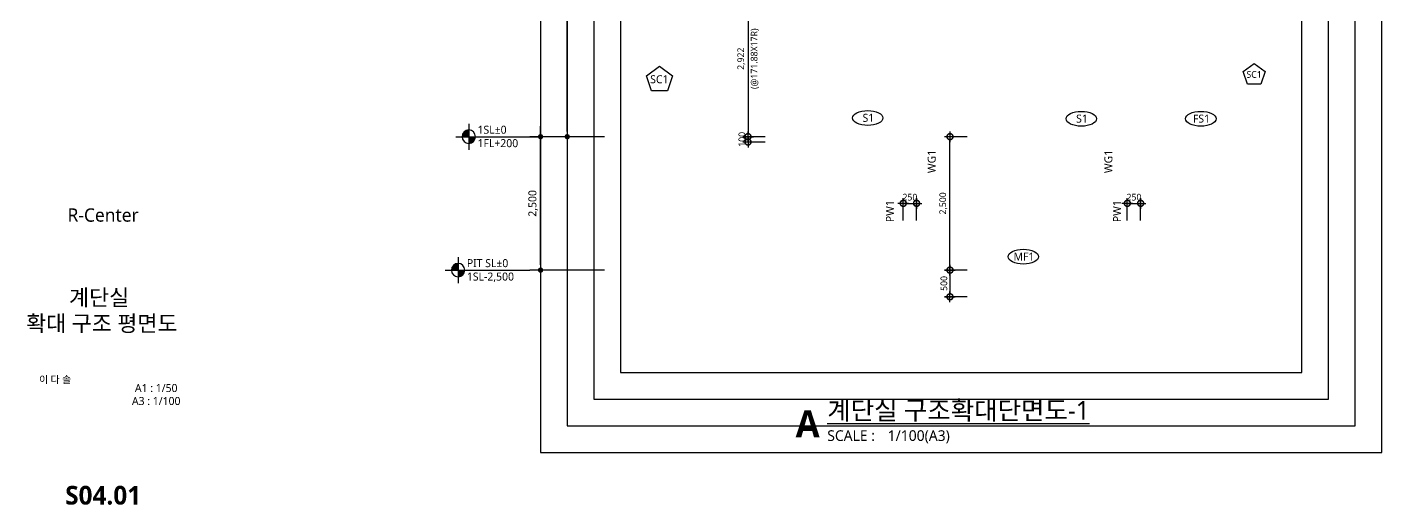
# Model space of a CAD drawing. Header units: millimetres. Extents: x 2325 to 82316, y 1250 to 28650.
# Drawn here: x 37400 to 62795, y 1469 to 10421 of the extents above; entities that cross this region are included whole.
import ezdxf
from ezdxf.enums import TextEntityAlignment as Align

# ---------------------------------------------------------------- set-up
doc = ezdxf.new("R2010")
doc.units = ezdxf.units.MM
doc.header["$LTSCALE"] = 50
doc.header["$PDMODE"] = 3
doc.layers.get('Defpoints').update_dxf_attribs({"color": 152})
doc.layers.add('02Waste', color=171, linetype='Continuous', plot=False)
for name, color, linetype in [('DIM', 7, 'Continuous'), ('DIM-INT', 7, 'Continuous'), ('S-COL', 2, 'Continuous'), ('SHT', 5, 'Continuous'), ('SYM', 6, 'Continuous'), ('SYM-LEVEL', 7, 'Continuous'), ('TAG', 6, 'Continuous'), ('TEXT', 3, 'Continuous'), ('TITLE', 7, 'Continuous')]:
    doc.layers.add(name, color=color, linetype=linetype)
doc.styles.add('맑은고딕', font='malgun.ttf')
doc.styles.add('맑은고딕B', font='malgunbd.ttf')
doc.styles.add('스타일1', font='malgun.ttf')
doc.styles.add('스타일2', font='malgunbd.ttf')
doc.dimstyles.new('CJA-S-50', dxfattribs={"dimscale": 50, "dimtxt": 2.5, "dimasz": 1, "dimexe": 2, "dimexo": 3, "dimgap": 1, "dimtad": 1, "dimdec": 0, "dimzin": 1, "dimdsep": 46, "dimlunit": 6, "dimtxsty": '스타일1', "dimblk": 'GAUN-DOT', "dimcen": -2, "dimdle": 2, "dimclrd": 256, "dimclre": 256, "dimclrt": 3, "dimadec": 0, "dimazin": 0, "dimtfac": 1, "dimtdec": 0, "dimtix": 1, "dimtmove": 2, "dimatfit": 3, "dimldrblk": 'DOTSMALL', "dimfxl": 1, "dimtolj": 1, "dimtzin": 1, "dimarcsym": 0})
doc.dimstyles.new('GAUN-100', dxfattribs={"dimscale": 100, "dimtxt": 1.5, "dimasz": 1, "dimexe": 2, "dimexo": 3, "dimgap": 0.5, "dimtad": 1, "dimdec": 0, "dimzin": 1, "dimdsep": 46, "dimlunit": 6, "dimtxsty": '맑은고딕', "dimblk": 'CJDOT', "dimcen": 0.09, "dimdle": 1, "dimclrd": 256, "dimclre": 256, "dimclrt": 3, "dimadec": 0, "dimazin": 0, "dimtfac": 1, "dimtdec": 0, "dimtix": 1, "dimtmove": 2, "dimatfit": 3, "dimldrblk": 'CJDOT', "dimfxl": 1, "dimtolj": 1, "dimtzin": 1, "dimarcsym": 0})

# ---------------------------------------------------------------- blocks, each defined once
blk = doc.blocks.new('LEVEL1')
at = {"layer": 'SYM-LEVEL'}
h = blk.add_hatch(color=6, dxfattribs=at)
edge = h.paths.add_edge_path()
edge.add_ellipse((4.87, 0), major_axis=(1.77, 1.77), ratio=1, start_angle=405, end_angle=495)
edge.add_line((2.37, 0), (4.87, 0))
edge.add_line((4.87, 0), (4.87, 2.5))
edge = h.paths.add_edge_path()
edge.add_ellipse((4.87, 0), major_axis=(1.77, 1.77), ratio=1, start_angle=225, end_angle=315)
edge.add_line((7.37, 0), (4.87, 0))
edge.add_line((4.87, 0), (4.87, -2.5))
at = {"layer": 'SYM-LEVEL', "color": 6}
for p, q in [((0, 0), (9.74, 0)), ((4.87, 4.87), (4.87, -4.87)), ((9.07, 0), (31.8, 0))]:
    blk.add_line(p, q, dxfattribs=at)
blk.add_ellipse((4.87, 0), major_axis=(1.77, 1.77), ratio=1, start_param=5.497787, end_param=11.780972, dxfattribs=at)
at = {"layer": 'SYM-LEVEL', "color": 3, "style": '스타일1'}
for tag, p in [('1층-바닥마감', (8.16, 1.11)), ('EL-+100', (8.16, -3.93))]:
    blk.add_attdef(tag, p, '', height=3, dxfattribs=at)
blk = doc.blocks.new('CJDOT')
blk.add_line((-2, 0), (2, 0))
at = {"const_width": 0.5}
blk.add_lwpolyline([(-0.25, 0, 1), (0.25, 0, 1)], format="xyb", close=True, dxfattribs=at)
blk = doc.blocks.new('*D67')
at = {"layer": 'Defpoints', "color": 0, "transparency": 16777216}
for p in [(48525, 21868), (47025, 8368), (48525, 8368)]:
    blk.add_point(p, dxfattribs=at)
at = {"layer": 'DIM', "lineweight": -2, "transparency": 16777216}
for p, q in [((48225, 21868), (46825, 21868)), ((47025, 21768), (47025, 8468)), ((48225, 8368), (46825, 8368))]:
    blk.add_line(p, q, dxfattribs=at)
at = {"layer": 'DIM', "lineweight": -2, "transparency": 16777216, "xscale": 100, "yscale": 100, "zscale": 100}
for p, rotation in [((47025, 21868), 90), ((47025, 8368), 270)]:
    blk.add_blockref('CJDOT', p, dxfattribs=dict(at, rotation=rotation))
at = {"layer": 'DIM', "color": 3, "transparency": 16777216, "insert": (46885, 15118), "char_height": 150, "attachment_point": 5, "rotation": 90, "style": '맑은고딕'}
blk.add_mtext('\\A1;13,500', dxfattribs=at)
blk = doc.blocks.new('*D70')
at = {"layer": 'Defpoints', "color": 0, "transparency": 16777216}
for p in [(47525, 13868), (48525, 13868), (48525, 8368)]:
    blk.add_point(p, dxfattribs=at)
at = {"layer": 'DIM', "lineweight": -2, "transparency": 16777216}
for p, q in [((48225, 13868), (47325, 13868)), ((47525, 8468), (47525, 13768)), ((48225, 8368), (47325, 8368))]:
    blk.add_line(p, q, dxfattribs=at)
at = {"layer": 'DIM', "lineweight": -2, "transparency": 16777216, "xscale": 100, "yscale": 100, "zscale": 100}
for p, rotation in [((47525, 13868), 90), ((47525, 8368), 270)]:
    blk.add_blockref('CJDOT', p, dxfattribs=dict(at, rotation=rotation))
at = {"layer": 'DIM', "color": 3, "transparency": 16777216, "insert": (47385, 11118), "char_height": 150, "attachment_point": 5, "rotation": 90, "style": '맑은고딕'}
blk.add_mtext('\\A1;5,500', dxfattribs=at)
blk = doc.blocks.new('*D71')
at = {"layer": 'Defpoints', "color": 0, "transparency": 16777216}
for p in [(47025, 8368), (48525, 8368), (48525, 5868)]:
    blk.add_point(p, dxfattribs=at)
at = {"layer": 'DIM', "lineweight": -2, "transparency": 16777216}
for p, q in [((48225, 8368), (46825, 8368)), ((47025, 5968), (47025, 8268)), ((48225, 5868), (46825, 5868))]:
    blk.add_line(p, q, dxfattribs=at)
at = {"layer": 'DIM', "lineweight": -2, "transparency": 16777216, "xscale": 100, "yscale": 100, "zscale": 100}
for p, rotation in [((47025, 8368), 90), ((47025, 5868), 270)]:
    blk.add_blockref('CJDOT', p, dxfattribs=dict(at, rotation=rotation))
at = {"layer": 'DIM', "color": 3, "transparency": 16777216, "insert": (46885, 7118), "char_height": 150, "attachment_point": 5, "rotation": 90, "style": '맑은고딕'}
blk.add_mtext('\\A1;2,500', dxfattribs=at)
blk = doc.blocks.new('dwgtitle')
at = {"layer": 'SYM', "color": 3, "style": '스타일1'}
blk.add_text('SCALE :', height=4, dxfattribs=at).set_placement((12.25, -1.4))
for tag, p, height in [('%%UTITLE', (12.25, 6.59), 7), ('1/100', (34.89, -1.4), 4)]:
    blk.add_attdef(tag, p, '', height=height, dxfattribs=at)
at = {"layer": 'SYM', "color": 6, "style": '스타일2'}
blk.add_attdef('A', text='', height=10, dxfattribs=at).set_placement((4.89, 5), align=Align.MIDDLE)
blk = doc.blocks.new('GAUN-DOT')
at = {"linetype": 'ByBlock'}
for p, q in [((2, 0), (-2, 0)), ((0, -2), (0, 2))]:
    blk.add_line(p, q, dxfattribs=at)
at = {"const_width": 2.25}
blk.add_lwpolyline([(0, 0.28125, 1), (0, -0.28125, 1)], format="xyb", close=True, dxfattribs=at)
blk = doc.blocks.new('*D87')
at = {"layer": 'Defpoints', "color": 0, "transparency": 16777216}
for p in [(51384, 11290), (50913, 8368), (51384, 8368)]:
    blk.add_point(p, dxfattribs=at)
at = {"layer": 'DIM-INT', "lineweight": -2, "transparency": 16777216}
for p, q in [((51234, 11290), (50813, 11290)), ((50913, 11240), (50913, 8418)), ((51234, 8368), (50813, 8368))]:
    blk.add_line(p, q, dxfattribs=at)
at = {"layer": 'DIM-INT', "lineweight": -2, "transparency": 16777216, "xscale": 50, "yscale": 50, "zscale": 50}
for p, rotation in [((50913, 11290), 90), ((50913, 8368), 270)]:
    blk.add_blockref('GAUN-DOT', p, dxfattribs=dict(at, rotation=rotation))
at = {"layer": 'DIM-INT', "color": 3, "transparency": 16777216, "char_height": 125, "attachment_point": 5, "rotation": 90, "style": '스타일1'}
for s, insert in [('\\A1;(@171.88X17R)', (51041, 9829)), ('\\A1;2,922', (50788, 9829))]:
    blk.add_mtext(s, dxfattribs=dict(at, insert=insert))
blk = doc.blocks.new('_DotSmall')
at = {"color": 0, "linetype": 'ByBlock', "const_width": 0.5}
blk.add_lwpolyline([(-0.0625, 0, 1), (0.0625, 0, 1)], format="xyb", close=True, dxfattribs=at)
blk = doc.blocks.new('*D90')
at = {"layer": 'Defpoints', "color": 0, "transparency": 16777216}
for p in [(55174, 5868), (54699, 5368), (55174, 5368)]:
    blk.add_point(p, dxfattribs=at)
at = {"layer": 'DIM-INT', "lineweight": -2, "transparency": 16777216}
for p, q in [((55024, 5868), (54599, 5868)), ((54699, 5818), (54699, 5418)), ((55024, 5368), (54599, 5368))]:
    blk.add_line(p, q, dxfattribs=at)
at = {"layer": 'DIM-INT', "lineweight": -2, "transparency": 16777216, "xscale": 50, "yscale": 50, "zscale": 50}
for p, rotation in [((54699, 5868), 90), ((54699, 5368), 270)]:
    blk.add_blockref('GAUN-DOT', p, dxfattribs=dict(at, rotation=rotation))
at = {"layer": 'DIM-INT', "color": 3, "transparency": 16777216, "insert": (54585, 5618), "char_height": 125, "attachment_point": 5, "rotation": 90, "style": '스타일1'}
blk.add_mtext('\\A1;500', dxfattribs=at)
blk = doc.blocks.new('*D91')
at = {"layer": 'Defpoints', "color": 0, "transparency": 16777216}
for p in [(54699, 8368), (55174, 8368), (55174, 5868)]:
    blk.add_point(p, dxfattribs=at)
at = {"layer": 'DIM-INT', "lineweight": -2, "transparency": 16777216}
for p, q in [((55024, 8368), (54599, 8368)), ((54699, 5918), (54699, 8318)), ((55024, 5868), (54599, 5868))]:
    blk.add_line(p, q, dxfattribs=at)
at = {"layer": 'DIM-INT', "lineweight": -2, "transparency": 16777216, "xscale": 50, "yscale": 50, "zscale": 50}
for p, rotation in [((54699, 8368), 90), ((54699, 5868), 270)]:
    blk.add_blockref('GAUN-DOT', p, dxfattribs=dict(at, rotation=rotation))
at = {"layer": 'DIM-INT', "color": 3, "transparency": 16777216, "insert": (54574, 7118), "char_height": 125, "attachment_point": 5, "rotation": 90, "style": '스타일1'}
blk.add_mtext('\\A1;2,500', dxfattribs=at)
blk = doc.blocks.new('*D135')
at = {"layer": 'Defpoints', "color": 0, "transparency": 16777216}
for p in [(50913, 8368), (51384, 8368), (51384, 8268)]:
    blk.add_point(p, dxfattribs=at)
at = {"layer": 'DIM-INT', "lineweight": -2, "transparency": 16777216}
for p, q in [((50913, 8418), (50913, 8468)), ((51234, 8368), (50813, 8368)), ((51234, 8268), (50813, 8268)), ((50913, 8268), (50913, 8368)), ((50913, 8218), (50913, 8168))]:
    blk.add_line(p, q, dxfattribs=at)
at = {"layer": 'DIM-INT', "lineweight": -2, "transparency": 16777216, "xscale": 50, "yscale": 50, "zscale": 50}
for p, rotation in [((50913, 8368), 270), ((50913, 8268), 90)]:
    blk.add_blockref('GAUN-DOT', p, dxfattribs=dict(at, rotation=rotation))
at = {"layer": 'DIM-INT', "color": 3, "transparency": 16777216, "insert": (50798, 8318), "char_height": 125, "attachment_point": 5, "rotation": 90, "style": '스타일1'}
blk.add_mtext('\\A1;100', dxfattribs=at)
blk = doc.blocks.new('TITLE')
at = {"layer": 'TITLE', "style": '스타일1'}
for tag, height, p in [('동명칭', 6, (776.77, -457.26)), ('SCALE-A1', 3, (797.5, -522)), ('SCALE-A3', 3, (797.5, -527)), ('DATA', 3, (797.5, -540))]:
    blk.add_attdef(tag, text='', height=height, dxfattribs=at).set_placement(p, align=Align.MIDDLE)
for tag, height, p in [('TITLE1', 6, (776.5, -479.4)), ('TITLE4', 6, (776.5, -484.39)), ('TITLE2', 6, (776.5, -489)), ('TITLE5', 6, (776.5, -493.99)), ('TITLE3', 6, (776.5, -498.7)), ('NAME-1', 3, (760.16, -517.5)), ('NAME-2', 3, (760.16, -526.5)), ('A0.00', 7, (776.5, -561))]:
    blk.add_attdef(tag, text='', height=height, dxfattribs=at).set_placement(p, align=Align.MIDDLE_CENTER)
blk = doc.blocks.new('*D137')
at = {"layer": 'Defpoints', "color": 0, "transparency": 16777216}
for p in [(54073, 7119), (53823, 6645), (54073, 6645)]:
    blk.add_point(p, dxfattribs=at)
at = {"layer": 'DIM-INT', "lineweight": -2, "transparency": 16777216}
for p, q in [((53773, 7119), (53723, 7119)), ((53823, 6795), (53823, 7219)), ((53823, 7119), (54073, 7119)), ((54073, 6795), (54073, 7219)), ((54123, 7119), (54173, 7119))]:
    blk.add_line(p, q, dxfattribs=at)
at = {"layer": 'DIM-INT', "lineweight": -2, "transparency": 16777216, "xscale": 50, "yscale": 50, "zscale": 50}
blk.add_blockref('GAUN-DOT', (53823, 7119), dxfattribs=at)
at = {"layer": 'DIM-INT', "lineweight": -2, "transparency": 16777216, "xscale": 50, "yscale": 50, "zscale": 50, "rotation": 180}
blk.add_blockref('GAUN-DOT', (54073, 7119), dxfattribs=at)
at = {"layer": 'DIM-INT', "color": 3, "transparency": 16777216, "insert": (53948, 7234), "char_height": 125, "attachment_point": 5, "style": '스타일1'}
blk.add_mtext('\\A1;250', dxfattribs=at)
blk = doc.blocks.new('*D138')
at = {"layer": 'Defpoints', "color": 0, "transparency": 16777216}
for p in [(58273, 7119), (58023, 6645), (58273, 6645)]:
    blk.add_point(p, dxfattribs=at)
at = {"layer": 'DIM-INT', "lineweight": -2, "transparency": 16777216}
for p, q in [((57973, 7119), (57923, 7119)), ((58023, 6795), (58023, 7219)), ((58023, 7119), (58273, 7119)), ((58273, 6795), (58273, 7219)), ((58323, 7119), (58373, 7119))]:
    blk.add_line(p, q, dxfattribs=at)
at = {"layer": 'DIM-INT', "lineweight": -2, "transparency": 16777216, "xscale": 50, "yscale": 50, "zscale": 50}
blk.add_blockref('GAUN-DOT', (58023, 7119), dxfattribs=at)
at = {"layer": 'DIM-INT', "lineweight": -2, "transparency": 16777216, "xscale": 50, "yscale": 50, "zscale": 50, "rotation": 180}
blk.add_blockref('GAUN-DOT', (58273, 7119), dxfattribs=at)
at = {"layer": 'DIM-INT', "color": 3, "transparency": 16777216, "insert": (58148, 7234), "char_height": 125, "attachment_point": 5, "style": '스타일1'}
blk.add_mtext('\\A1;250', dxfattribs=at)

msp = doc.modelspace()

# ---------------------------------------------------------------- linework, layer by layer
at = {"layer": '02Waste'}
for points in [[(47025.019, 2451.057), (62795.382, 2451.057), (62795.382, 26637.2), (47025.019, 26637.2)], [(47525.019, 2951.057), (62295.382, 2951.057), (62295.382, 26137.2), (47525.019, 26137.2)], [(48025.019, 3451.057), (61795.382, 3451.057), (61795.382, 25637.2), (48025.019, 25637.2)], [(48525.019, 3951.057), (61295.382, 3951.057), (61295.382, 25137.2), (48525.019, 25137.2)]]:
    msp.add_lwpolyline(points, close=True, dxfattribs=at)
at = {"layer": 'SYM'}
for centre in [(53157.406, 8718.346), (57161.224, 8703.228), (59400.73, 8703.228), (56073.907, 6118.847)]:
    msp.add_ellipse(centre, major_axis=(285.289, 0), ratio=0.487130528, dxfattribs=at)
at = {"layer": 'TAG', "color": 6, "ltscale": 0.2, "elevation": 0}
for points in [[(49254.054, 9687.79), (49497.8, 9510.699), (49404.697, 9224.159), (49103.411, 9224.159), (49010.309, 9510.699)], [(60402.319, 9739.12), (60607.065, 9590.363), (60528.859, 9349.669), (60275.779, 9349.669), (60197.573, 9590.363)]]:
    msp.add_lwpolyline(points, close=True, dxfattribs=at)

# ---------------------------------------------------------------- block references
at = {"layer": 'SYM', "xscale": 50.00000000004174, "yscale": 50.00000000004174, "zscale": 50.00000000004174}
msp.add_blockref('dwgtitle', (51786.414, 2736.904), dxfattribs=at).add_auto_attribs({'%%UTITLE': '%%u계단실 구조확대단면도-1', '1/100': '1/100(A3)', 'A': 'A'})
at = {"layer": 'SYM-LEVEL', "xscale": 50.00000000004174, "yscale": 50.00000000004174, "zscale": 50.00000000004174}
for p, values in [((45434.968, 8368.147), {'EL-+100': '1FL+200', '1층-바닥마감': '1SL±0'}), ((45234.968, 5868.147), {'EL-+100': '1SL-2,500', '1층-바닥마감': 'PIT SL±0'})]:
    msp.add_blockref('LEVEL1', p, dxfattribs=at).add_auto_attribs(values)
at = {"layer": 'TEXT'}
ref = msp.add_blockref('TITLE', (0.485, -0.121), dxfattribs=dict(at, xscale=50, yscale=50, zscale=50))
ref.add_attrib('TITLE2', '계단실 ', dxfattribs={"layer": 'SHT', "color": 4, "height": 300, "style": '맑은고딕B'}).set_placement((38800.499, 5354.185), align=Align.MIDDLE_CENTER)
ref.add_attrib('TITLE3', '확대 구조 평면도', dxfattribs={"layer": 'SHT', "color": 4, "height": 300, "style": '맑은고딕B'}).set_placement((38800.499, 4868.954), align=Align.MIDDLE_CENTER)
ref.add_attrib('NAME-1', '이 다 솔', dxfattribs={"color": 3, "height": 135, "style": '맑은고딕'}).set_placement((37625.485, 3816.51), align=Align.MIDDLE_LEFT)
ref.add_attrib('SCALE-A1', 'A1 : 1/50', dxfattribs={"layer": 'SHT', "color": 3, "height": 150, "style": '맑은고딕'}).set_placement((39820.039, 3658.47), align=Align.MIDDLE)
ref.add_attrib('SCALE-A3', 'A3 : 1/100', dxfattribs={"layer": 'SHT', "color": 3, "height": 150, "style": '맑은고딕'}).set_placement((39820.039, 3415.264), align=Align.MIDDLE)
ref.add_attrib('A0.00', 'S04.01', dxfattribs={"layer": 'SHT', "color": 4, "height": 350, "style": '맑은고딕B'}).set_placement((38825.485, 1649.879), align=Align.MIDDLE_CENTER)

# ---------------------------------------------------------------- texts
at = {"layer": 'S-COL', "color": 3, "style": '스타일1'}
for height, p in [(150, (49250.797, 9444.119, -610000)), (126, (60399.583, 9534.436, -512400))]:
    msp.add_text('SC1', height=height, dxfattribs=at).set_placement(p, align=Align.MIDDLE_CENTER)
at = {"layer": 'SYM', "color": 3, "style": '스타일1'}
for s, p in [('S1', (53169.857, 8721.701)), ('S1', (57173.675, 8706.583)), ('FS1', (59413.181, 8706.583)), ('MF1', (56086.357, 6122.201))]:
    msp.add_text(s, height=150, dxfattribs=at).set_placement(p, align=Align.MIDDLE_CENTER)
at = {"layer": 'TEXT', "color": 3, "style": '스타일1'}
for s, p in [('WG1', (54430.28, 7903.525, 0)), ('WG1', (57743.073, 7903.525, 0)), ('PW1', (53648.046, 6971.944, 0)), ('PW1', (57904.838, 6971.944, 0))]:
    msp.add_text(s, height=150, rotation=90, dxfattribs=at).set_placement(p, align=Align.CENTER)
at = {"layer": 'TEXT', "style": '스타일1'}
msp.add_text('R-Center', height=250, dxfattribs=at).set_placement((38825, 6900), align=Align.MIDDLE_CENTER)

# ---------------------------------------------------------------- dimensions: what is measured, and where the dimension line sits
at = {"layer": 'DIM'}
for base, p1, p2, angle, picture, middle in [((47025.019, 8368.147), (48525.019, 21868.147), (48525.019, 8368.147), 90, '*D67', (46884.529, 15118.147)), ((47525.019, 13868.147), (48525.019, 8368.147), (48525.019, 13868.147), 270, '*D70', (47384.937, 11118.147)), ((47025.019, 8368.147), (48525.019, 5868.147), (48525.019, 8368.147), 270, '*D71', (46884.937, 7118.147))]:
    dim = msp.add_linear_dim(base=base, p1=p1, p2=p2, angle=angle, dimstyle='GAUN-100', dxfattribs=at)
    dim.commit()
    dim.dimension.update_dxf_attribs({"geometry": picture, "text_midpoint": middle})
at = {"layer": 'DIM-INT'}
dim = msp.add_linear_dim(base=(50913.054, 8368.147), p1=(51384.417, 11290.022), p2=(51384.417, 8368.147), angle=90, text='<>\\X(@171.88X17R)', dimstyle='CJA-S-50', dxfattribs=at)
dim.commit()
dim.dimension.update_dxf_attribs({"geometry": '*D87', "text_midpoint": (50913.054, 9829.084)})
for base, p1, p2, angle, picture, middle in [((50913.054, 8368.147), (51384.417, 8268.147), (51384.417, 8368.147), 270, '*D135', (50798.134, 8318.147)), ((54699.288, 8368.147), (55173.748, 5868.147), (55173.748, 8368.147), 270, '*D91', (54574.22, 7118.147)), ((54072.591, 7119.238), (53822.591, 6644.778), (54072.591, 6644.778), 180, '*D137', (53947.591, 7233.819)), ((58272.591, 7119.238), (58022.591, 6644.778), (58272.591, 6644.778), 180, '*D138', (58147.591, 7233.819)), ((54699.288, 5368.147), (55173.748, 5868.147), (55173.748, 5368.147), 90, '*D90', (54584.708, 5618.147))]:
    dim = msp.add_linear_dim(base=base, p1=p1, p2=p2, angle=angle, dimstyle='CJA-S-50', dxfattribs=at)
    dim.commit()
    dim.dimension.update_dxf_attribs({"geometry": picture, "text_midpoint": middle})

doc.saveas('drawing.dxf')
